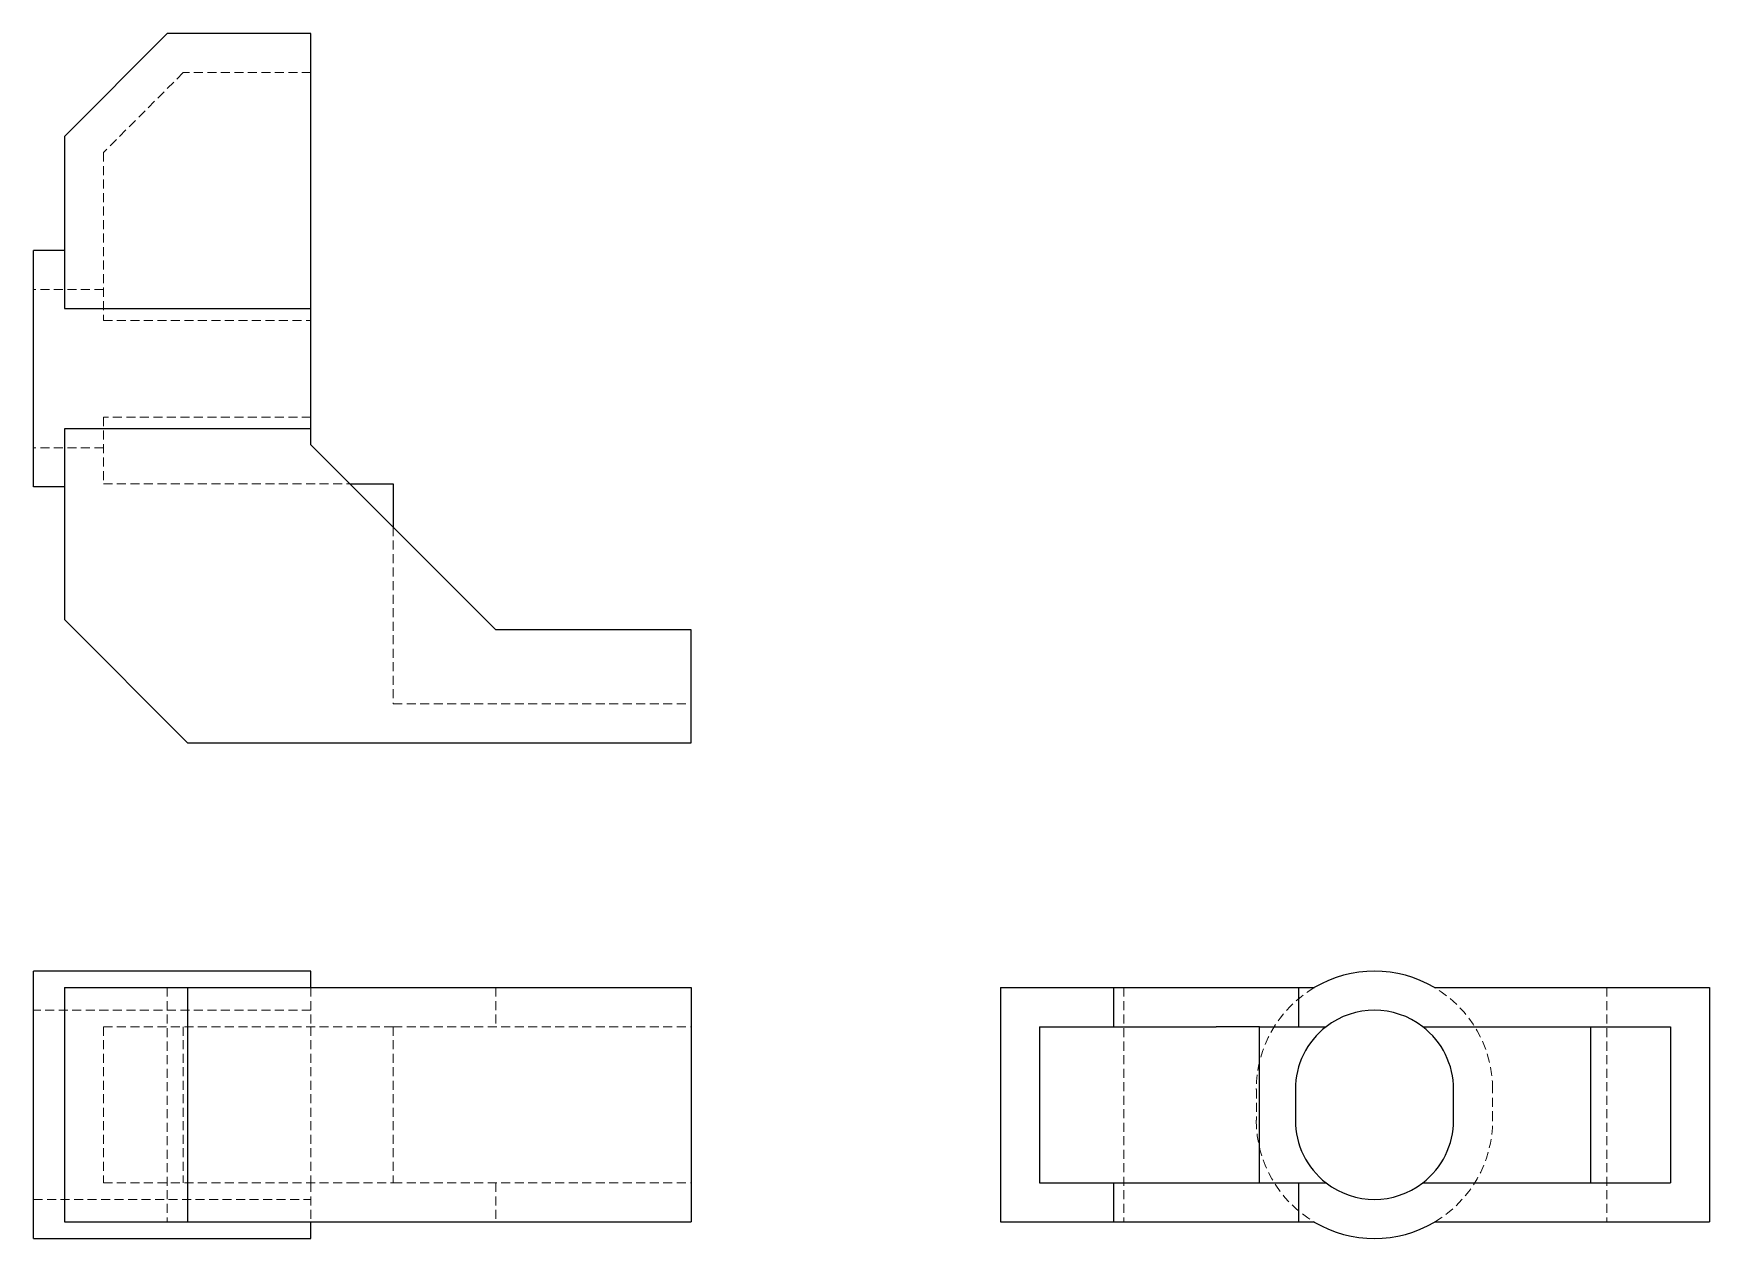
# Model space of a CAD drawing. Header units: millimetres. Extents: x 37 to 273, y 38 to 208.
import ezdxf

# ---------------------------------------------------------------- set-up
doc = ezdxf.new("R2010")
doc.units = ezdxf.units.MM
doc.linetypes.add('HIDDEN', pattern=[1.905, 1.27, -0.635])

msp = doc.modelspace()

# ---------------------------------------------------------------- linework, layer by layer
at = {"color": 7, "linetype": 'Continuous', "lineweight": 25}
for p, q in [((55.46, 208), (40.97, 193.51)), ((75.75, 208), (55.46, 208)), ((75.75, 169.23), (75.75, 208)), ((40.97, 193.51), (40.97, 169.23)), ((40.97, 177.42), (36.62, 177.42)), ((36.62, 144.09), (36.62, 177.42)), ((40.97, 169.23), (75.75, 169.23)), ((75.75, 152.27), (75.75, 169.23)), ((75.75, 152.27), (40.97, 152.27)), ((40.97, 152.27), (40.97, 125.39)), ((75.75, 150.03), (75.75, 152.27)), ((101.84, 123.94), (75.75, 150.03)), ((81.26, 144.52), (87.35, 144.52)), ((87.35, 144.52), (87.35, 138.43)), ((40.97, 144.09), (36.62, 144.09)), ((40.97, 125.39), (58.36, 108)), ((129.38, 123.94), (101.84, 123.94)), ((129.38, 108), (129.38, 123.94)), ((58.36, 108), (129.38, 108)), ((75.75, 75.84), (36.62, 75.84)), ((36.62, 59.17), (36.62, 75.84)), ((75.75, 73.52), (75.75, 75.84)), ((40.97, 73.52), (40.97, 40.48)), ((40.97, 73.52), (58.36, 73.52)), ((58.36, 73.52), (58.36, 40.48)), ((58.36, 73.52), (129.38, 73.52)), ((129.38, 73.52), (129.38, 40.48)), ((173, 73.52), (173, 40.48)), ((173, 73.52), (188.94, 73.52)), ((188.94, 73.52), (188.94, 68.01)), ((188.94, 73.52), (215.03, 73.52)), ((215.03, 73.52), (215.03, 68.01)), ((215.03, 73.52), (217.27, 73.52)), ((234.23, 73.52), (273, 73.52)), ((273, 73.52), (273, 40.48)), ((178.51, 68.01), (178.51, 45.99)), ((178.51, 68.01), (188.94, 68.01)), ((188.94, 68.01), (203.43, 68.01)), ((209.52, 68.01), (203.43, 68.01)), ((209.52, 68.01), (215.03, 68.01)), ((209.52, 45.99), (209.52, 68.01)), ((215.03, 68.01), (218.94, 68.01)), ((232.56, 68.01), (267.49, 68.01)), ((256.23, 68.01), (256.23, 45.99)), ((267.49, 68.01), (267.49, 45.99)), ((36.62, 54.83), (36.62, 59.17)), ((214.59, 59.17), (214.59, 54.83)), ((236.91, 54.83), (236.91, 59.17)), ((36.62, 38.16), (36.62, 54.83)), ((178.51, 45.99), (188.94, 45.99)), ((188.94, 45.99), (188.94, 40.48)), ((188.94, 45.99), (203.43, 45.99)), ((203.43, 45.99), (209.52, 45.99)), ((209.52, 45.99), (215.03, 45.99)), ((215.03, 45.99), (215.03, 40.48)), ((215.03, 45.99), (218.94, 45.99)), ((232.56, 45.99), (267.49, 45.99)), ((40.97, 40.48), (58.36, 40.48)), ((58.36, 40.48), (129.38, 40.48)), ((75.75, 38.16), (75.75, 40.48)), ((173, 40.48), (188.94, 40.48)), ((188.94, 40.48), (215.03, 40.48)), ((215.03, 40.48), (217.27, 40.48)), ((234.23, 40.48), (273, 40.48)), ((36.62, 38.16), (75.75, 38.16))]:
    msp.add_line(p, q, dxfattribs=at)
at = {"color": 7, "linetype": 'HIDDEN', "lineweight": 18}
for p, q in [((57.74, 202.49), (46.48, 191.23)), ((75.75, 202.49), (57.74, 202.49)), ((46.48, 191.23), (46.48, 167.56)), ((46.48, 171.91), (36.62, 171.91)), ((46.48, 167.56), (75.75, 167.56)), ((75.75, 153.94), (46.48, 153.94)), ((46.48, 153.94), (46.48, 144.52)), ((46.48, 149.59), (36.62, 149.59)), ((46.48, 144.52), (81.26, 144.52)), ((87.35, 138.43), (87.35, 113.51)), ((87.35, 113.51), (129.38, 113.51)), ((55.46, 73.52), (55.46, 40.48)), ((75.75, 73.52), (75.75, 68.01)), ((101.84, 73.52), (101.84, 68.01)), ((190.39, 73.52), (190.39, 40.48)), ((258.51, 73.52), (258.51, 40.48)), ((75.75, 70.33), (36.62, 70.33)), ((46.48, 68.01), (81.26, 68.01)), ((46.48, 68.01), (46.48, 45.99)), ((57.74, 68.01), (57.74, 45.99)), ((75.75, 68.01), (75.75, 45.99)), ((87.35, 68.01), (81.26, 68.01)), ((87.35, 68.01), (129.38, 68.01)), ((87.35, 68.01), (87.35, 45.99)), ((209.09, 59.17), (209.09, 54.83)), ((242.42, 54.83), (242.42, 59.17)), ((46.48, 45.99), (81.26, 45.99)), ((75.75, 45.99), (75.75, 40.48)), ((81.26, 45.99), (87.35, 45.99)), ((87.35, 45.99), (129.38, 45.99)), ((101.84, 45.99), (101.84, 40.48)), ((36.62, 43.67), (75.75, 43.67))]:
    msp.add_line(p, q, dxfattribs=at)
at = {"color": 7, "linetype": 'Continuous', "lineweight": 25}
for centre, radius, start, end in [((225.75, 59.17), 16.67, 59.4144, 120.5856), ((225.75, 59.17), 11.16, 52.3923, 127.6077), ((225.75, 59.17), 11.16, 127.6077, 180), ((225.75, 59.17), 11.16, 0, 52.3923), ((225.75, 54.83), 11.16, 180, 232.3923), ((225.75, 54.83), 11.16, 307.6077, 0), ((225.75, 54.83), 11.16, 232.3923, 307.6077), ((225.75, 54.83), 16.67, 239.4144, 300.5856)]:
    msp.add_arc(centre, radius, start, end, dxfattribs=at)
at = {"color": 7, "linetype": 'HIDDEN', "lineweight": 18}
for centre, start, end in [((225.75, 59.17), 120.5856, 180), ((225.75, 59.17), 0, 59.4144), ((225.75, 54.83), 180, 239.4144), ((225.75, 54.83), 300.5856, 0)]:
    msp.add_arc(centre, 16.67, start, end, dxfattribs=at)

doc.saveas('drawing.dxf')
